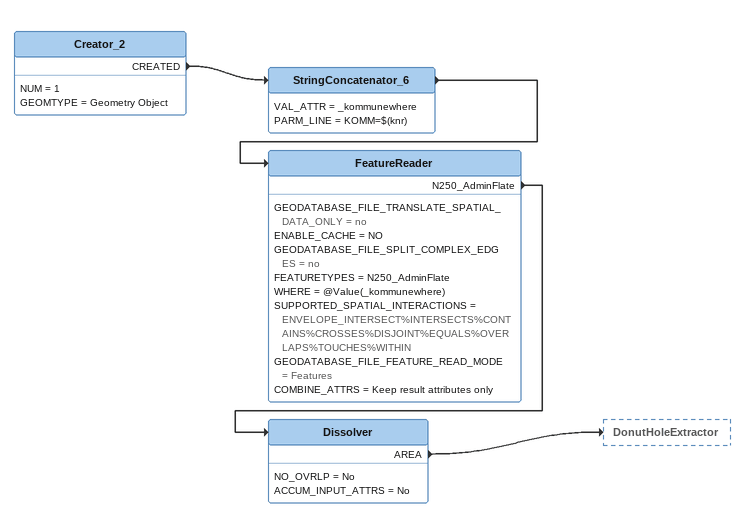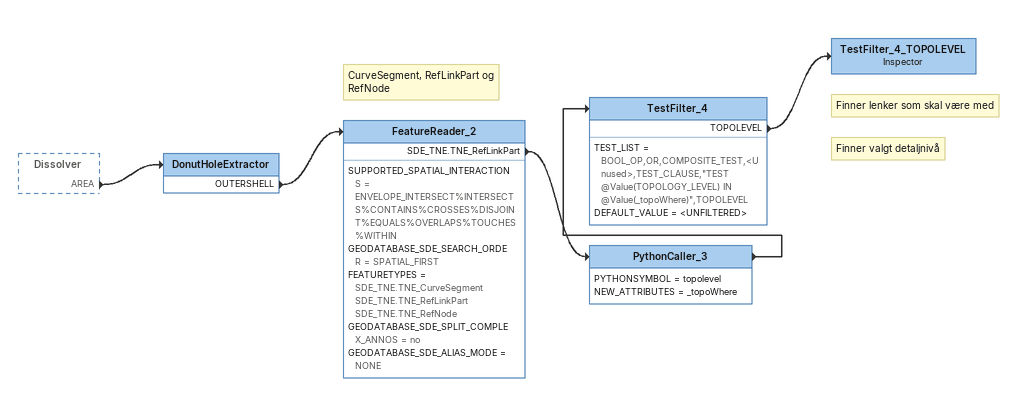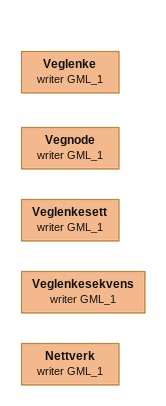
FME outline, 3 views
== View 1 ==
Creator_2
    NUM = 1
    GEOMTYPE = Geometry Object
    CREATED -> StringConcatenator_6
StringConcatenator_6
    VAL_ATTR = _kommunewhere
    PARM_LINE = KOMM=$(knr)
    -> FeatureReader
FeatureReader
    GEODATABASE_FILE_TRANSLATE_SPATIAL_DATA_ONLY = no
    ENABLE_CACHE = NO
    GEODATABASE_FILE_SPLIT_COMPLEX_EDGES = no
    FEATURETYPES = N250_AdminFlate
    WHERE = @Value(_kommunewhere)
    SUPPORTED_SPATIAL_INTERACTIONS = ENVELOPE_INTERSECT%INTERSECTS%CONTAINS%CROSSES%DISJOINT%EQUALS%OVERLAPS%TOUCHES%WITHIN
    GEODATABASE_FILE_FEATURE_READ_MODE = Features
    COMBINE_ATTRS = Keep result attributes only
    N250_AdminFlate -> Dissolver
Dissolver
    NO_OVRLP = No
    ACCUM_INPUT_ATTRS = No
    AREA -> DonutHoleExtractor

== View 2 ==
Dissolver [outside]
    AREA -> DonutHoleExtractor
DonutHoleExtractor
    OUTERSHELL -> FeatureReader_2
Note: CurveSegment, RefLinkPart og RefNode
FeatureReader_2
    SUPPORTED_SPATIAL_INTERACTIONS = ENVELOPE_INTERSECT%INTERSECTS%CONTAINS%CROSSES%DISJOINT%EQUALS%OVERLAPS%TOUCHES%WITHIN
    GEODATABASE_SDE_SEARCH_ORDER = SPATIAL_FIRST
    FEATURETYPES = SDE_TNE.TNE_CurveSegment SDE_TNE.TNE_RefLinkPart SDE_TNE.TNE_RefNode
    GEODATABASE_SDE_SPLIT_COMPLEX_ANNOS = no
    GEODATABASE_SDE_ALIAS_MODE = NONE
    SDE_TNE.TNE_RefLinkPart -> PythonCaller_3
Note: Finner valgt detaljnivå
PythonCaller_3
    PYTHONSYMBOL = topolevel
    NEW_ATTRIBUTES = _topoWhere
    -> TestFilter_4
Note: Finner lenker som skal være med
TestFilter_4
    TEST_LIST = BOOL_OP,OR,COMPOSITE_TEST,<Unused>,TEST_CLAUSE,"TEST @Value(TOPOLOGY_LEVEL) IN @Value(_topoWhere)",TOPOLEVEL
    DEFAULT_VALUE = <UNFILTERED>
    TOPOLEVEL -> TestFilter_4_TOPOLEVEL
TestFilter_4_TOPOLEVEL: Inspector

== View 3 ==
Veglenke (writer GML_1)
Vegnode (writer GML_1)
Veglenkesett (writer GML_1)
Veglenkesekvens (writer GML_1)
Nettverk (writer GML_1)
